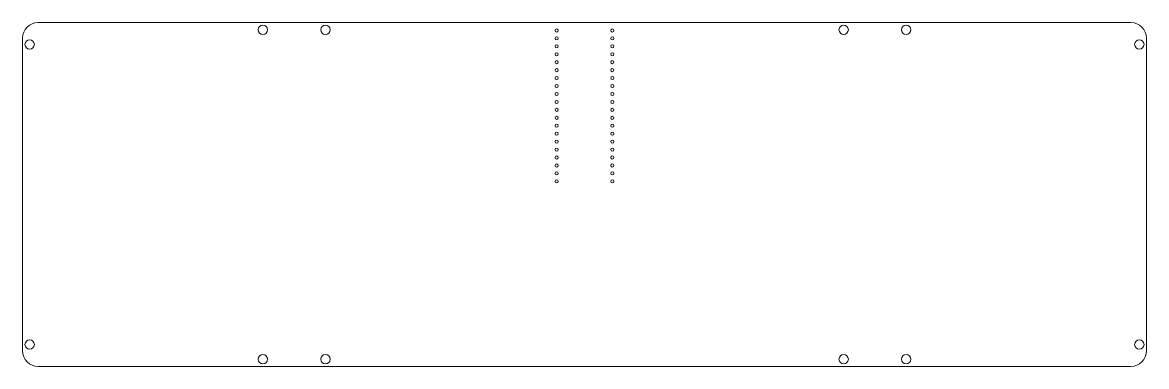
# Model space of a CAD drawing. Header units: millimetres. Extents: x -56 to 304, y 148 to 258.
import ezdxf

# ---------------------------------------------------------------- set-up
doc = ezdxf.new("R2010")
doc.units = ezdxf.units.MM
doc.layers.add('Geometry', color=7, linetype='Continuous', lineweight=0)

msp = doc.modelspace()

# ---------------------------------------------------------------- linework, layer by layer
at = {"layer": 'Geometry'}
for p, q in [((-50.57, 258.01), (299.43, 258.01)), ((-55.57, 153.01), (-55.57, 253.01)), ((304.43, 253.01), (304.43, 153.01)), ((299.43, 148.01), (-50.57, 148.01))]:
    msp.add_line(p, q, dxfattribs=at)
for centre, radius in [((21.43, 255.71), 1.5), ((41.43, 255.71), 1.5), ((115.53, 255.47), 0.5), ((133.33, 255.47), 0.5), ((207.43, 255.71), 1.5), ((227.43, 255.71), 1.5), ((-53.27, 251), 1.5), ((115.53, 252.93), 0.5), ((133.33, 252.93), 0.5), ((302.13, 251), 1.5), ((115.53, 250.39), 0.5), ((133.33, 250.39), 0.5), ((115.53, 247.85), 0.5), ((115.53, 245.31), 0.5), ((133.33, 247.85), 0.5), ((133.33, 245.31), 0.5), ((115.53, 242.77), 0.5), ((133.33, 242.77), 0.5), ((115.53, 240.23), 0.5), ((115.53, 237.69), 0.5), ((133.33, 240.23), 0.5), ((133.33, 237.69), 0.5), ((115.53, 235.15), 0.5), ((133.33, 235.15), 0.5), ((115.53, 232.61), 0.5), ((115.53, 230.07), 0.5), ((133.33, 232.61), 0.5), ((133.33, 230.07), 0.5), ((115.53, 227.53), 0.5), ((133.33, 227.53), 0.5), ((115.53, 224.99), 0.5), ((133.33, 224.99), 0.5), ((115.53, 222.45), 0.5), ((115.53, 219.91), 0.5), ((133.33, 222.45), 0.5), ((133.33, 219.91), 0.5), ((115.53, 217.37), 0.5), ((133.33, 217.37), 0.5), ((115.53, 214.83), 0.5), ((115.53, 212.29), 0.5), ((133.33, 214.83), 0.5), ((133.33, 212.29), 0.5), ((115.53, 209.75), 0.5), ((133.33, 209.75), 0.5), ((115.53, 207.21), 0.5), ((133.33, 207.21), 0.5), ((-53.27, 155.01), 1.5), ((302.13, 155.01), 1.5), ((21.43, 150.31), 1.5), ((41.43, 150.31), 1.5), ((207.43, 150.31), 1.5), ((227.43, 150.31), 1.5)]:
    msp.add_circle(centre, radius, dxfattribs=at)
for centre, start, end in [((-50.57, 253.01), 90, 180), ((299.43, 253.01), 0, 90), ((-50.57, 153.01), 180, 270), ((299.43, 153.01), 270, 0)]:
    msp.add_arc(centre, 5, start, end, dxfattribs=at)

doc.saveas('drawing.dxf')
